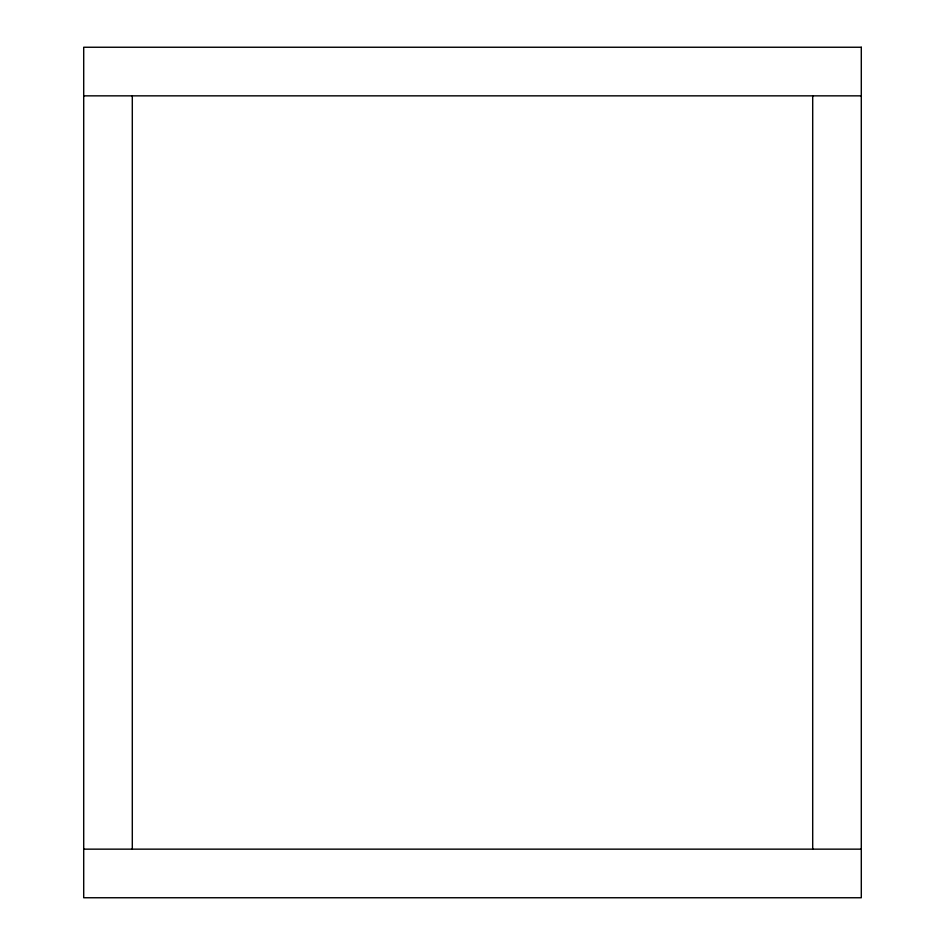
<?xml version="1.0" encoding="UTF-8"?>
<svg xmlns="http://www.w3.org/2000/svg" width="945" height="945" viewBox="0 0 945 945"><rect width="100%" height="100%" fill="white"/><g stroke="black" fill="none" stroke-linecap="round" stroke-linejoin="round"><path stroke-width="1.42" d="M83.703 95.847L861.297 95.847M83.703 849.153L861.297 849.153M812.7 95.847L812.7 849.153M132.3 95.847L132.3 849.153M861.297 47.25L83.703 47.25L83.703 897.75L861.297 897.75L861.297 47.25"/></g></svg>
